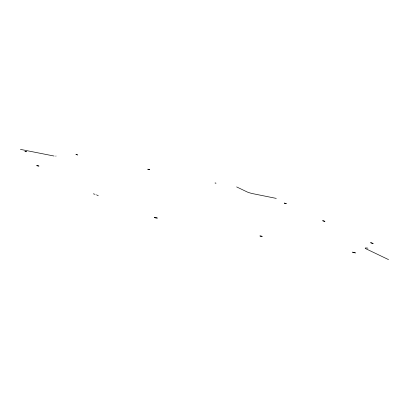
<?xml version="1.0" encoding="UTF-8"?>
<svg xmlns="http://www.w3.org/2000/svg" width="409" height="409" viewBox="0 0 409 409"><rect width="100%" height="100%" fill="white"/><g stroke="black" fill="none" stroke-linecap="round" stroke-linejoin="round"><path stroke-width="0.61" d="M55.731 156.126L56.059 156.033M75.926 154.505L77.751 154.985L77.505 154.847M54.065 156.033L20.45 149.387M76.1 154.52L76.826 154.658M276.279 198.401L253.406 193.784A4.724 0.475 14.4 0 1 247.271 192L236.647 186.918M26.15 151.749L24.883 151.325L26.718 151.632M215.477 183.114L215.016 183.002M36.933 165.778C42.25 166.979 36.002 164.827 36.698 165.696M261.607 236.121C257.215 235.022 262.082 237.297 262.44 236.458M93.359 193.82L95.072 194.326M215.676 182.997L216.024 183.171M96.519 194.837L98.267 195.763M388.55 259.613L366.382 249.004A6.748 0.874 15.9 0 1 367.911 248.166M373.08 243.427L370.687 242.752L373.08 243.427M355.344 252.905L352.589 252.169L355.344 252.905M324.858 221.32L322.742 220.763L324.858 221.32M149.73 169.643L147.843 169.203L149.73 169.643M286.244 203.616L284.352 203.12L286.244 203.616M154.822 217.7A1.585 0.266 13.5 0 0 157.363 218.145A1.585 0.266 13.5 0 0 155.389 217.368A1.585 0.266 13.5 0 0 154.822 217.7"/></g></svg>
